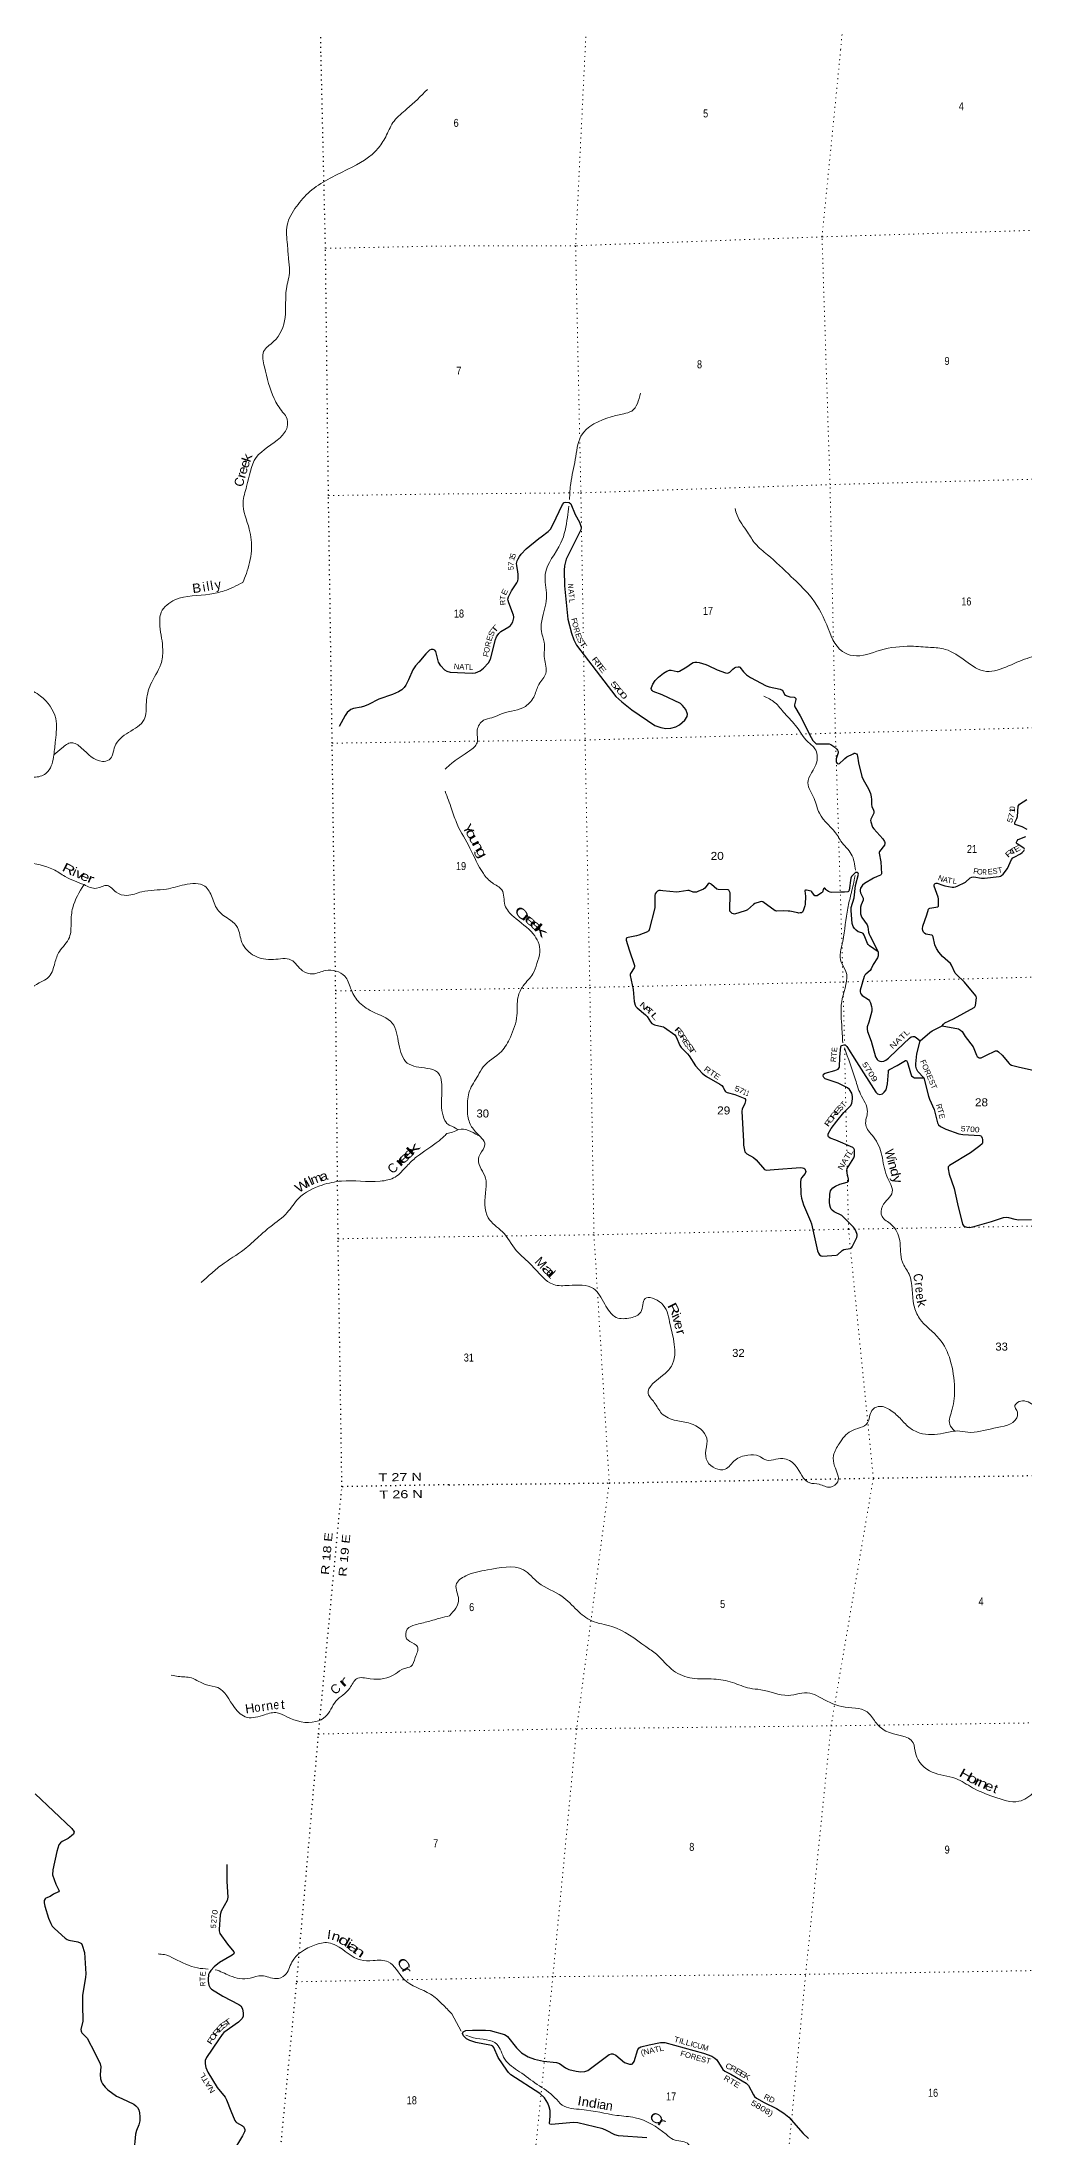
# Model space of a CAD drawing. Header units: feet. Extents: x -3 to 248627, y 0 to 184934.
# Drawn here: x 114828 to 136313, y 92388 to 138218 of the extents above; entities that cross this region are included whole.
import ezdxf
from ezdxf.enums import TextEntityAlignment as Align

# ---------------------------------------------------------------- set-up
doc = ezdxf.new("R2010")
doc.units = ezdxf.units.FT
doc.header["$LTSCALE"] = 70
doc.linetypes.add('DOTTED', pattern=[1.5, 0.3, -1.2])
for name, color, linetype, lineweight in [('29', 7, 'Continuous', 25), ('30', 7, 'Continuous', 35), ('39', 7, 'Continuous', 13), ('6', 7, 'DOTTED', 25), ('7', 7, 'DOTTED', 13)]:
    doc.layers.add(name, color=color, linetype=linetype, lineweight=lineweight)
doc.layers.add('41', color=7, linetype='Continuous')

msp = doc.modelspace()

# ---------------------------------------------------------------- linework, layer by layer
at = {"layer": '29'}
for points in [[(125748.01, 127393.42), (125904.29, 127511.79), (125950, 127562.76), (126001.26, 127651.52), (126213.74, 128098.12), (126250.72, 128141.59), (126279.95, 128152.04), (126363.69, 128145.82), (126396.9, 128116.51), (126494.4, 127883.54), (126589.02, 127715.3), (126617.04, 127627.22), (126622.43, 127585.75), (126614.07, 127548.14), (126552.83, 127413.37), (126296.66, 126904.53), (126258.03, 126758.79), (126250.72, 126662.14), (126262.03, 126320.29), (126334.81, 125594.78), (126409.43, 125287.17), (126463.72, 125136.72), (126520.46, 125025.25), (127382.85, 123902.93), (127512.03, 123780.56), (127730.39, 123610.54), (128234.57, 123262.33), (128367.57, 123218.31), (128472.63, 123199.64), (128585.39, 123208), (128698.16, 123237.26), (128778.04, 123280.57), (128894.46, 123383.53), (128940.4, 123462.94), (128950.38, 123511.54), (128911.16, 123617.57), (128842.4, 123699.6), (128794.22, 123742.94), (128395.13, 123934.72), (128201.94, 124011.33), (128177.17, 124033.1), (128163.57, 124052.21), (128156.29, 124074.89), (128159.39, 124094), (128192.8, 124169.23), (128243.9, 124247.09), (128318.1, 124319.68), (128422.51, 124411.62), (128497.7, 124456.55), (128554.08, 124475.36), (128593.75, 124478.49), (128727.29, 124448.85), (128754.55, 124448.19), (128777.51, 124453.41), (128938.93, 124547.42), (129040.63, 124624.76), (129074.06, 124642.53), (129112.42, 124651.67), (129157.59, 124652.97), (129207.69, 124645.66), (129353.18, 124596.45)], [(123632.12, 124481.71), (123686.33, 124451.32), (123761.5, 124432.52), (124237.63, 124409.53), (124312.4, 124416.78), (124413.04, 124457.6), (124488.22, 124516.11), (124596.81, 124633.12), (124644.49, 124719.69), (124748.88, 125145.14), (124772.22, 125207.77), (124784.68, 125228.9), (124820.18, 125279.05), (124864.04, 125318.76), (125039.1, 125421.49), (125077.04, 125450.41), (125097.99, 125479.42), (125127.22, 125533.75), (125152.28, 125617.33), (125154.31, 125644.74), (125147.01, 125682.02), (125039.52, 125947.49), (125023.79, 125997.39), (125022.75, 126031.87), (125035.34, 126077.05), (125100.08, 126210.64), (125219.11, 126384.22), (125236.8, 126429.43), (125246.08, 126471.53), (125248.35, 126576.46), (125240.98, 126626.9), (125213.33, 126764.92), (125212.8, 126808.19), (125227.47, 126864.83), (125246.21, 126909.54), (125277.58, 126965.13), (125310.95, 127012.97), (125420.51, 127133.01), (125697.19, 127354.92), (125748.01, 127393.42)], [(123632.12, 124481.71), (123554.1, 124569.72), (123503, 124653.15), (123447.87, 124884.75), (123423.56, 124912.6), (123385.49, 124928.92), (123341.98, 124928.92), (123309.85, 124913.45), (123229.46, 124833.27), (123072.58, 124648.75), (122999.32, 124569.72), (122939.78, 124480.24), (122844.82, 124261.28), (122787.21, 124145.2), (122754.57, 124096.22), (122697.82, 124044.53), (122626.77, 124005.06), (122495.23, 123944.7), (122198.54, 123841.2), (121973.86, 123721.33), (121887.07, 123689.39), (121815.5, 123669.61), (121645.03, 123633.61), (121585.06, 123614.15), (121509.05, 123551.97), (121458.43, 123483.85), (121333.36, 123244.88)], [(129353.18, 124596.45), (129401.81, 124580), (129599.19, 124483.32), (129777.8, 124419.98), (129815.39, 124411.62), (129846.41, 124417.28), (129875.95, 124430.43), (129943.94, 124496.66), (129976.19, 124526.55), (130009.6, 124543.27), (130055.72, 124552.04), (130078.51, 124549.54), (130095.22, 124544.32), (130175.03, 124440.53), (130239.31, 124376.1), (130330.57, 124315.28), (130673.66, 124134.75), (130737.45, 124111.96), (130978.55, 124057.43), (131018.83, 124038.21), (131041.2, 124011.46), (131073.81, 123946.19), (131091.32, 123929.97), (131122.64, 123913.25), (131188.62, 123888.95), (131281.35, 123882.95), (131300.15, 123876.68), (131311.14, 123865.98), (131316.85, 123853.7), (131321.03, 123834.89), (131291.79, 123717.87), (131291.79, 123694.89), (131296.82, 123676.75), (131416.93, 123478.74), (131655.85, 123004.26), (131692.74, 122939.49), (131742.86, 122883.07), (131763.74, 122866.35), (131793.5, 122860.74), (132006, 122864.78), (132051.92, 122861.13), (132083.24, 122850.68), (132152.89, 122807.84), (132216.89, 122746.2), (132231.51, 122726.35), (132244.14, 122696.06), (132244.04, 122666.79), (132203.52, 122532.73), (132200.19, 122476.64), (132208.54, 122453.65), (132223.16, 122434.85), (132248.62, 122424.53), (132273.27, 122430.67), (132370.06, 122520.24), (132394.39, 122545.6), (132438.25, 122576.94), (132575.41, 122648.93), (132594.87, 122658.44), (132609.48, 122658.44), (132643.59, 122647.57), (132659.6, 122625), (132670.04, 122592.61), (132691.52, 122448.87), (132766.1, 122151.7), (132795.1, 122083.74), (132909.25, 121879.65), (132949.88, 121780.79), (132968.98, 121705.2), (132972.85, 121647.05), (132972.55, 121534.25), (132979.11, 121490.33), (133018.79, 121410.93), (133026, 121389.92), (133029.23, 121375.4), (133025.05, 121350.33), (132957.4, 121216.26), (132951.96, 121184.21), (132958.22, 121154.95), (132999.99, 121042.11), (133025.51, 121003.68), (133222, 120784.27), (133261.02, 120727.62), (133269.37, 120704.63), (133269.01, 120686.15), (133258.93, 120650.3), (133148.25, 120508.21), (133141.99, 120491.49), (133144.61, 120475.76), (133178.43, 120284.97), (133190.01, 120022.37), (133183.75, 120003.56), (133173.09, 119991.22), (133101.73, 119961.05)], [(136382.1, 120993.46), (136271.3, 121050.74), (136120.99, 121096.09), (136112.64, 121104.44), (136108.3, 121115.57), (136110.55, 121142.06), (136157.36, 121232.71), (136171.11, 121275.8), (136184.99, 121500.52), (136194.08, 121520.28), (136212.88, 121541.18), (136369.5, 121645.66)], [(134522.44, 116698.97), (134548.53, 116735), (134577.76, 116757.98), (134765.67, 116852.16), (135220.62, 117093.88), (135237.66, 117112.18), (135248.1, 117138.29), (135268.98, 117309.65), (135264.8, 117337.86), (135254.34, 117353.7), (135009.04, 117649.08), (134835.07, 117816.4), (134807.47, 117849.82), (134723.94, 118026.39), (134702.55, 118056.53), (134528.67, 118215.81), (134450.37, 118306.41), (134396.08, 118385.81), (134359.93, 118469.68), (134327.17, 118643.89), (134310, 118668.35), (134293.75, 118677.32), (134160.11, 118700.31), (134131.07, 118720.96), (134109.99, 118744.19), (134099.55, 118779.71), (134091.19, 118815.24), (134097.56, 118877.55), (134183.53, 119123.79), (134220.49, 119248.86), (134233.2, 119263.47), (134247.82, 119271.82), (134422.53, 119301.08), (134437.85, 119311.53), (134439.94, 119328.24), (134442.03, 119476.61), (134432.65, 119510.39), (134348.23, 119752.99), (134343.88, 119774.39), (134352.23, 119793.19), (134366.85, 119807.82), (134389.75, 119817.76), (134414.88, 119818.27), (134534.52, 119772.87), (134581.94, 119757.67), (134742.74, 119730.5), (134778.24, 119730.5), (134811.65, 119734.68), (134851.33, 119751.4), (135029.16, 119839.95), (135133.25, 119931.11), (135172.53, 119949.95), (135216.78, 119954.1), (135383.26, 119927.82), (135446.49, 119924.84), (135768.08, 119962.45), (135799.41, 119971.86), (135821.86, 119984.31), (135857.88, 120014.7), (135946.77, 120138.38), (136035.38, 120335.46), (136064.98, 120368.84), (136093.85, 120387.7), (136234.57, 120460.98), (136269.27, 120488), (136304.77, 120521.44), (136323.56, 120550.69)], [(136319.83, 120566.4), (136306.86, 120584.13), (136158.41, 120677.51), (136146.06, 120693.83), (136146.06, 120716.82), (136158.59, 120746.07), (136183.63, 120770.29), (136349.43, 120838.25)], [(128407.01, 119646.56), (128358.83, 119653.06), (128325.88, 119653.29), (128292, 119642.61), (128262.77, 119615.44), (128243.97, 119582.01), (128234.63, 119545.8), (128237.71, 119331.26), (128233.06, 119278.24), (128108.23, 118798.41), (128093.62, 118771.24), (128073.44, 118751.68), (127886.88, 118677.21), (127831.62, 118664.88), (127650.91, 118629.15), (127625.85, 118620.79), (127613.56, 118610.5), (127604.96, 118593.63), (127609.14, 118566.46), (127671.97, 118361.61), (127788.73, 118018.99), (127792.92, 117988.7), (127785.89, 117962.38), (127705.2, 117843.46), (127698.94, 117825.7), (127697.19, 117794.57), (127764.1, 117493.46), (127786.55, 117230.15), (127805.45, 117148.66), (127820.06, 117115.23), (127846.01, 117085.88), (128029.84, 116936.76), (128066.48, 116896.87), (128137.48, 116779.85), (128171.94, 116745), (128225.19, 116719.25), (128385.03, 116684.67), (128421.49, 116672.24), (128446.54, 116658.65), (128671.47, 116496.3), (128705.49, 116457.01), (128784.84, 116268.94), (128812.3, 116224.06), (128949.92, 116084.56), (128983.23, 116042.23), (129126.75, 115822.72), (129269.32, 115662.96), (129315.05, 115621.34), (129367.47, 115585.64), (129657.74, 115422.65), (129700.14, 115389.65), (129726.65, 115355.78), (129757.98, 115286.83), (129775.45, 115265.65), (129789.3, 115253.39), (129820.62, 115236.68), (129984.61, 115197.24), (130202, 115104.77), (130217.39, 115085.19), (130217.39, 115058.02), (130200.95, 115000.15), (130142.21, 114872.04), (130136.32, 114830.56), (130172.7, 114166.98)], [(131042.23, 119209.07), (130895.03, 119206.92), (130879.36, 119209.01), (130866.3, 119214.85), (130595.36, 119409.61), (130567.75, 119413.17), (130543.15, 119411.7), (130424.12, 119369.91), (130395.86, 119353.19), (130259.15, 119236.17), (130234.09, 119219.46), (130210.68, 119210.61), (129979.32, 119141.1), (129956.35, 119144.23), (129928.49, 119153.6), (129889.53, 119188.11), (129879.09, 119200.65), (129873.53, 119243.6), (129886.6, 119569.61), (129881.17, 119602.9), (129870.73, 119632.16), (129854.03, 119661.41), (129837.56, 119669.72), (129622.23, 119676.04), (129594.8, 119685.51), (129473.59, 119784.94), (129453.08, 119804.55), (129425.93, 119812.91), (129405.24, 119804.4), (129327.78, 119706.34), (129300.08, 119682.7), (129177.43, 119633.2), (129146.1, 119622.76), (129102.17, 119618.45), (129077.19, 119620.67), (128989.48, 119656.19), (128955.42, 119659.3), (128766.04, 119623.8), (128717.17, 119620.81), (128407.01, 119646.56)], [(132296.22, 119619.32), (132104.11, 119611.76), (132073.69, 119618.64), (132031.02, 119636.84), (131993.11, 119660.11), (131975.69, 119679.16), (131962.11, 119699.52), (131953.76, 119704.23), (131942.57, 119705.9), (131930.79, 119700.05), (131922.43, 119689.08), (131899.46, 119622.21), (131894.25, 119612.82), (131883.35, 119602.74), (131786.7, 119542.8), (131767.9, 119536.53), (131751.62, 119537.11), (131738.67, 119539.15), (131728.23, 119544.89), (131670.8, 119629.01), (131664.54, 119634.76), (131656.45, 119638.8), (131555.96, 119664.01), (131545.5, 119664.53), (131527.92, 119661.71), (131519.41, 119655.66), (131518.36, 119649.91), (131529.07, 119534.99), (131524.63, 119348.48), (131518.99, 119321.66), (131481.82, 119209.52), (131472.42, 119193.85), (131464.1, 119184.34), (131445.28, 119170.86), (131418.13, 119164.6), (131388.9, 119163.04), (131364.02, 119165.28), (131188.43, 119202.74), (131151.11, 119205.5), (131042.23, 119209.07)], [(133122.2, 118315.04), (132931.06, 118446.8), (132903.92, 118471.88), (132883.94, 118497.84), (132816.21, 118678.75), (132789.71, 118716.21), (132766.09, 118730.99), (132685.09, 118755.44), (132638.71, 118787.41), (132603.21, 118822.93), (132576.06, 118870.99), (132555.14, 118933.24), (132528.03, 119217.87), (132531.9, 119283.04), (132594.12, 119496.87), (132623.74, 119766.71), (132693.66, 120014.81), (132684.65, 120035.95), (132667.94, 120046.4), (132625.2, 120046.34), (132609.47, 120035.95), (132540.56, 119962.82), (132522.01, 119928.68), (132486.26, 119664), (132480, 119645.19), (132468.57, 119632.46), (132457.03, 119624.3), (132384.47, 119619.59), (132296.22, 119619.32)], [(133101.73, 119961.05), (133017.29, 119925.36), (132822.48, 119806.1), (132780.08, 119772.23), (132761.92, 119747.59), (132736.86, 119707.89), (132726.42, 119672.36), (132727.14, 119640.97), (132736.86, 119603.4), (132791.15, 119486.39), (132793.24, 119465.49), (132791.09, 119444.43), (132747.94, 119339.42), (132736.86, 119294.14), (132732.68, 119225.18), (132736.86, 119145.78), (132748.08, 119104.06), (132766.09, 119062.19), (132882.2, 118908.2), (132897.65, 118864.72), (132911.77, 118743.52), (132922.71, 118701.73), (132935.24, 118672.48), (133122.2, 118315.04)], [(133122.2, 118315.04), (133122.24, 118225.97), (133107.37, 118182.13), (133014.44, 118038.42), (132969.8, 117945.96), (132945.46, 117907), (132850.76, 117826.85), (132831.97, 117806.99), (132812.31, 117776.99), (132729.64, 117472.65), (132727.14, 117442.24), (132731.73, 117412.05), (132740.08, 117397.42), (132771.98, 117362.21), (132907.17, 117268.95), (132932.21, 117244.88), (132955.18, 117201), (132978.15, 117119.5), (132982.32, 117071.44), (132981.67, 117014.18), (132919.7, 116774.2), (132882.09, 116673.36), (132880.98, 116622.96), (132890.44, 116568.88), (132965.6, 116358.23), (133064.97, 116015.19), (133099.27, 115957.65), (133120.15, 115938.85), (133154.07, 115919.48), (133189.07, 115915.86), (133241.27, 115924.22), (133291.39, 115943.03), (133347.95, 115985.7), (133534.73, 116172.56), (133803.08, 116428.58), (133842.7, 116454.99), (133878.2, 116463.35), (133917.88, 116461.26), (133955.32, 116444.12), (134036.22, 116368.45)], [(134036.22, 116368.45), (134249.09, 116551.53), (134302.11, 116586.63), (134522.44, 116698.97)], [(134522.44, 116698.97), (134878.48, 116628.42), (134924.42, 116603.35), (134957.83, 116569.91), (135025.87, 116462.38), (135198.36, 116236.71), (135271.07, 116050.64), (135287.78, 116026.61), (135326.87, 115996.54), (135344.16, 115992.13), (135371.31, 115997.35), (135478.8, 116046.27), (135684.55, 116147.81), (135701.26, 116150.94), (135726.49, 116149.21), (135755.55, 116127.96), (135831.63, 116053.66), (135983.17, 115870.93), (135999.88, 115856.3), (136036.12, 115836.34), (136210.95, 115793.75), (137177.36, 115577.67)], [(132496.02, 115301.66), (132449.81, 115339.11), (132244.08, 115444.1), (131964.54, 115535.98), (131931.92, 115564.79), (131919.39, 115598.23), (131927.74, 115635.84), (131959.39, 115660.65), (132171.42, 115716.99), (132245.16, 115748.68), (132261.87, 115767.5), (132273.01, 115790.38), (132278.99, 116013.73), (132300.98, 116241.25), (132309.9, 116256.47), (132324.52, 116266.91), (132374.63, 116279.45), (132397.61, 116277.37), (132416.4, 116266.91), (132435.33, 116240.52), (132648.9, 115906.62), (133067.98, 115244.76), (133109.7, 115209.56), (133159.82, 115197.02), (133214.12, 115209.56), (133254.46, 115244.53), (133293.47, 115297.32), (133322.98, 115426.23), (133344.62, 115691.97), (133347.77, 115723.6), (133368.65, 115740.32), (133535.9, 115824.55), (133721.31, 115940.99), (133740.36, 115936.75), (133765.82, 115897.15), (133826.05, 115668.4), (133853.13, 115602.41), (133878.19, 115577.33), (133915.29, 115556.6), (134119.81, 115556.54)], [(134119.81, 115556.54), (133990.2, 115698.13), (133959.64, 115751.83), (133947.07, 115810.37), (133947.11, 115866.76), (133970.08, 116083.03), (134036.22, 116368.45)], [(134119.81, 115556.54), (134218.58, 115159.4), (134242.37, 115089), (134344.67, 114864.67), (134417.5, 114573.68), (134439.94, 114532.51), (134485.88, 114490.72), (134603.2, 114438.66), (134886.83, 114336.08), (134973.24, 114317.47), (135346.25, 114298.47), (135367.25, 114290.04), (135380.66, 114275.09), (135398.58, 114237.8), (135404.72, 114206.53), (135404.72, 114164.73), (135402.75, 114133.31), (135392.19, 114114.58), (135346.46, 114067.56), (135143.32, 113916.76), (134678.63, 113642.77), (134652.94, 113610.98), (134648.76, 113565.01), (134670.33, 113453.6), (134779.49, 113136.8), (134856.71, 112803.6), (134967.03, 112360.08), (134995.42, 112313.31), (135058.07, 112288.23), (135116.54, 112284.05), (135190.17, 112295.83), (135602.16, 112412.41), (135859.96, 112505.56), (135918.03, 112513.99), (135972.73, 112505.56), (136112.95, 112467.57), (136194.09, 112451.23), (136473.91, 112462.97)], [(130172.7, 114166.98), (130177.21, 114084.63), (130194.44, 113972.47), (130202.79, 113943.21), (130218.79, 113922.08), (130250.82, 113893.06), (130392.21, 113815.11), (130453.38, 113767.68), (130637.15, 113550.36), (130667.42, 113538.12), (130845.71, 113555.91), (131424.82, 113595.63), (131466.2, 113593.2), (131493.35, 113584.84), (131514.23, 113566.03), (131526.76, 113545.14), (131533.02, 113532.6), (131537.9, 113508.2), (131533.02, 113490.81), (131520.5, 113463.64), (131444.93, 113368.51), (131428.61, 113334.09), (131420.26, 113286.02), (131428.15, 113010.28), (131445.33, 112925.56), (131488.36, 112783.54), (131644.02, 112424.94), (131664.6, 112364.5), (131796.34, 111772.61), (131814.96, 111719.86), (131840.02, 111689.55), (131873.43, 111663.44), (131909.67, 111657.01), (132201.29, 111675.98), (132230.22, 111686.22), (132332.85, 111778.37), (132369.54, 111800.2), (132509.68, 111823.67), (132537.5, 111841.06), (132554.21, 111861.96), (132654.44, 112068.83), (132662.8, 112100.17), (132659.26, 112130.87), (132633.56, 112215.1), (132606.42, 112262.12), (132583.6, 112293.09), (132324.66, 112544.08), (132161.61, 112627.81), (132113.03, 112664.77), (132094.79, 112686.32), (132076, 112721.84), (132061.38, 112774.08), (132057.28, 112841.27), (132063.47, 113014.39), (132080.17, 113083.35), (132092.93, 113109.16), (132132.38, 113153.35), (132190.86, 113190.97), (132284.29, 113233.69), (132443.54, 113274.55), (132456.07, 113282.91), (132468.17, 113297.81), (132472.77, 113339.33), (132440.53, 113470.54), (132435.18, 113533.67), (132445.57, 113577.21), (132585.81, 113809.88), (132600.16, 113854.43), (132606.42, 113898.31), (132604.34, 113983.99), (132589.72, 114015.33), (132569.72, 114035.03), (132193.32, 114194.39), (132069.74, 114235.79), (132034.25, 114267.3), (132023.8, 114292.21), (132030.07, 114329.82), (132092.77, 114446.89), (132217.57, 114613.04), (132370.26, 114799.57), (132516.64, 114946.26), (132544.94, 114994.35), (132562.58, 115096.72), (132558.4, 115151.05), (132541.7, 115226.27), (132496.02, 115301.66)], [(114678.38, 99895.47), (115486.15, 99139.87), (115531.9, 99067.26), (115521.1, 99015.68), (115477.59, 98977.58), (115401.44, 98917.71), (115270.81, 98854.97), (115232.84, 98825.19), (115200.2, 98781.65), (115151.82, 98632.07), (115064.23, 98237.39), (115061.73, 98127.38), (115132.99, 97923.88), (115200.2, 97791.1), (115205.65, 97773.41), (115190.37, 97754.65), (115082.05, 97700.73), (115005.68, 97650.47)], [(118874.22, 98352.31), (118874.73, 97976.04), (118893.4, 97635.92), (118878.42, 97561.53), (118748.04, 97328.62), (118728.83, 97248.23), (118704.47, 96931.45), (118707.95, 96896.64), (118722.09, 96843.8), (118885.3, 96605.75), (119024.77, 96440.23), (119031.49, 96417.98), (119028.01, 96393.62), (118988.44, 96363.9), (118715.57, 96210.01), (118593.15, 96111.65), (118520.68, 96033.68), (118490.7, 95991.52), (118471.39, 95948.03), (118465.86, 95838.72), (118468.08, 95787.87), (118481.83, 95714.8), (118499.22, 95669.54), (118511.57, 95653.85), (118537.09, 95627.17), (118782.69, 95469.3), (119135.86, 95291.83), (119178.23, 95258.53), (119219.35, 95190.88), (119231.64, 95097.36), (119229.79, 95034.23), (119205.43, 94985.49), (119184.56, 94957.65), (119128.76, 94900.56), (118807.55, 94672.4), (118774.06, 94635.64), (118688.83, 94517.92), (118431.04, 94130.57), (118401.82, 94061.26), (118398.47, 93993.87), (118415.74, 93908.09), (118455.77, 93804.51), (118662.65, 93471.72), (118837.97, 93259.78), (118867.99, 93199.68), (118958.91, 92963.54), (119050.15, 92749.91), (119068.02, 92724.51), (119087.15, 92706.23), (119217.86, 92636.59), (119236.74, 92618.33), (119254.13, 92591.35), (119263.57, 92553.92), (119264.57, 92524.34), (119261.09, 92500.84), (119218.97, 92413.24), (119005.21, 92068.63)], [(115005.68, 97650.47), (114917.38, 97615.58), (114898.34, 97601.97), (114875.32, 97564.69), (114876.59, 97514.89), (114892.84, 97439.88), (114973.86, 97173.97), (115020.72, 97057.71), (115056.07, 97003.29), (115105.11, 96954.15), (115336.18, 96742.04), (115382.41, 96706.67), (115416.38, 96695.41), (115614.41, 96656.43), (115662.52, 96638.64), (115692.44, 96619.59), (115710.22, 96585.64), (115761.63, 96424.48), (115787.62, 95962.39), (115783.51, 95885.15), (115719.86, 95484.98), (115712.81, 95221.42)], [(115712.81, 95221.42), (115725.07, 94978.65), (115721.63, 94923.59), (115682.89, 94744.66), (115684.28, 94705.16), (115692.44, 94683.39), (115700.61, 94670.14), (115792.34, 94581.26), (115814.81, 94550.05), (115985.14, 94232.43), (116103.08, 93990.83), (116118.03, 93922.06), (116099.35, 93755.13), (116108.52, 93661.55), (116130.28, 93598.96), (116154.61, 93555.72), (116209.14, 93481.95), (116270.18, 93418.45), (116461.82, 93282.91), (116573.57, 93231.61)], [(128063.27, 92374.96), (127438.92, 92416.55), (127358.89, 92440.66), (127177.57, 92535.49), (127096.45, 92567.01), (126549.33, 92700.74), (126454.17, 92707.62), (125977.35, 92664.85), (125939.57, 92667.31), (125933.05, 92686.56), (125945.61, 92847.61), (125943.74, 92968.21), (125927.04, 93051.8), (125896.93, 93128.77), (125818.44, 93246.13), (125716.57, 93338.27), (125087.56, 93751.82), (125037.44, 93797.79), (124996.11, 93848.39), (124809.05, 94132.26), (124715.85, 94349.45), (124694.97, 94374.52), (124660.29, 94394.37), (124322.84, 94459.54), (124189.61, 94499.9), (124115.61, 94538.03), (124051.79, 94600.2), (124030.91, 94650.35), (124046.06, 94688.24), (124101.91, 94717.22), (124246.21, 94728.37), (124527.91, 94729.76), (124633.26, 94719.99), (124945.56, 94629.46), (124983.15, 94608.56), (125011.43, 94586.81), (125206.18, 94339.23), (125321.44, 94232.43), (125466.61, 94144.57), (125601.27, 94090.34), (125800.35, 94045.16), (126083.28, 94021.71), (126152.56, 93998.39), (126282.03, 93902.27), (126357.4, 93865.4), (126511.74, 93827.05), (126616.15, 93814.51), (126702.67, 93822.43), (126770.68, 93847.94), (127236.64, 94193.64), (127284.39, 94207.35), (127317.8, 94207.35), (127385.13, 94180.98), (127575.08, 94019.85), (127681.16, 93979.59), (127722.92, 93979.59), (127743.75, 93993.29), (127781.39, 94042.28), (127861.24, 94302.19), (127889.98, 94339.01), (127931.75, 94359.9), (128112.92, 94407.19), (128357.75, 94456.02), (128455.32, 94458.74), (129297.61, 94221.35), (129481.22, 94161.39), (129551.22, 94115.14), (129589.8, 94077.81), (129721.9, 93867.33), (129769.39, 93831.23), (129901.28, 93766.45), (130232.99, 93570.04), (130284.5, 93518.65), (130392.67, 93310.47), (130416.75, 93277.49), (130462.69, 93239.88), (130626.78, 93143.72), (130894.66, 93011.5), (131055.75, 92909.72), (131163.07, 92820.94), (131479.1, 92465.89), (131598.7, 92360.16)], [(116573.57, 93231.61), (116837.49, 93110.45), (116883.58, 93075.11), (116916.22, 93034.3), (116946.13, 92982.59), (116962.84, 92916.81), (116973.32, 92827.48), (116970.6, 92741.76), (116945.8, 92659.33), (116897.18, 92534.94), (116874.9, 92450.34), (116836, 92057.26)]]:
    msp.add_lwpolyline(points, dxfattribs=at)
at = {"layer": '39'}
msp.add_line((123792.61, 95085.01), (124000.01, 94702.52), dxfattribs=at)
for points in [[(140445.29, 138092.85), (140297.08, 138156.11), (140062.86, 138322.86), (139832.41, 138568.25), (139736.81, 139005.83), (139685.66, 139405.22), (139630.86, 139590.69), (139630.48, 139798.55), (139652.24, 140034.72), (139520.37, 140452.01), (139301.98, 140755.99), (139303.79, 140866.99), (139458.9, 140978.5), (139490.89, 141133.99), (139407.75, 141375.87), (139280.3, 141602.64), (139183.03, 141726.48), (139106.51, 141762.32), (138955.45, 141640.73), (138800.27, 141569.58), (138650.9, 141627.61), (138579.97, 141811.01), (138416.25, 142000.15), (137666.81, 142611.11), (137212.28, 142997.05), (137141.46, 143119.91), (137068.77, 143162.04), (136838.7, 143227.87), (136660.84, 143429.07), (136650.46, 143590.47), (136672.32, 143772.17), (136530.97, 143854.43), (136191.9, 143968.32), (135965.61, 144177.44), (135977.37, 144369.19), (135910.52, 144524.35), (135700.67, 144570.06), (135496.76, 144670.28), (135226.17, 144836.87), (135185.65, 144937.63), (135126.77, 145151.34), (134973.08, 145364.73), (134815.48, 145513.54), (134675.82, 145779.45), (134463.39, 146135.92), (134311.93, 146234.29), (134057.9, 146166.85), (133886.62, 146073.45), (133648.6, 146082.74), (133323.59, 146228.97), (132929.62, 146582.82), (132686.74, 147038.07), (132530.46, 147574.34), (132479.75, 147727.53), (132435.29, 147777.83), (132209.32, 147811.38), (131697.07, 147763.26), (131273.68, 147658.92), (130967.19, 147603.41), (130765.18, 147772.25), (130415.87, 147972.88), (130357.03, 148164.39), (130388.87, 148400.6), (130314.04, 148509.32), (130255.21, 148694.78), (130238.89, 148793.61), (130119.66, 148916.31), (130022.9, 148885.72), (129920.12, 148836.94), (129726.19, 148999.75), (129399.04, 149210.54), (129261.64, 149345.29), (129101.99, 149512.25), (128799.14, 149674.69), (128560.94, 149776.81), (127934.88, 150204.55), (127419.99, 150503.51), (127046.73, 150560.78), (126800.26, 150777.9), (126414.37, 151123.71), (126153.94, 151249.97), (126081.12, 151362.73), (125933.62, 151507.53), (125584.41, 151649.64), (125406.68, 151774.16), (125276.96, 152118.81), (125191.92, 152302.16), (125040.34, 152467.13), (124808.19, 152569.27), (124717.15, 152718.3), (124575.93, 152735.99)], [(96303.53, 137866.61), (96492.33, 137547.24), (96632.75, 137243.28), (96766.62, 137060.35), (96814.47, 136709.49), (96652.36, 136412), (96602.23, 135860.85), (96714.35, 135572.88), (97132.05, 135032.26), (97295.23, 134591.2), (97244.53, 134177.26), (97229.78, 133844.23), (97341.71, 133602.67), (97427.96, 133233.85), (97864.05, 132636.82), (98041.23, 132222.07), (97973.97, 131908.94), (98077.51, 131261.74), (98115.37, 130888.62), (98150.87, 130598.23), (98210.41, 130346.31), (98188.15, 129882.07), (98427.87, 129463.61), (98491.53, 129189.51), (98661.78, 128986.6), (98934.02, 128507.77), (99034.22, 127695.08), (98955.89, 127135.7), (98908.18, 126969.98), (98925.47, 126693.62), (98743.11, 126414.19), (98823.44, 126013.05), (99108.79, 125776.44), (99743.94, 125321.72), (100095.05, 125273.13), (100386.16, 125105.16), (100988.41, 125285.91), (101397.57, 125340.53), (101660.72, 125107.84), (102030.39, 124960.46), (102229.73, 125036.18), (102457.78, 124999.04), (102575.64, 124785.76), (102846.53, 124629.79), (103045.59, 124289.81), (103469.33, 124235.55), (104031.92, 124252.64), (104508.29, 124152.24), (104680.54, 123953.37), (104957.87, 123704.61), (105155.72, 123653.19), (105299.49, 123514.71), (105469.83, 123291.62), (105693.91, 122754.02), (105954.75, 122591.95), (106166.67, 122552.71), (106411.86, 122271.49), (107156.92, 122059.5), (107396.33, 122197.98), (107654.85, 122106.52), (107897.23, 122019.01), (108309.96, 121702.36), (108665, 121195.72), (109008.84, 120957.4), (109413.75, 120582.18), (109575.25, 120544.69), (109818.53, 120721.53), (110118.7, 120799.8), (110298.33, 120764.42), (110371.47, 120637.68), (110474.87, 120505.04), (111038.01, 120390.97), (111384.5, 120483.6), (111855.17, 120782.72), (112096.65, 120909.1), (112262.38, 120823.21), (112714.32, 120775.14), (113202.77, 120678.84), (113434.76, 120663.92), (113659.25, 120511.74), (113911.87, 120385.94), (114481.05, 120273.92), (115080.68, 120115.65), (115335.42, 119963.63), (115749.6, 119784.21)], [(110508.83, 137930.71), (110493.36, 137322.4), (110530.16, 136719.24), (110515.57, 136349.89), (110539.78, 135865.72), (110624.49, 135379.85), (110583.41, 135076.94), (110589.2, 134655.23), (110609.13, 134229.56), (110794.4, 133810.81), (110859.35, 133229.99), (110891.21, 132842.72), (111149.85, 132240.73), (111425.41, 131451.16), (111734.02, 130956.38), (111985.86, 131016.23), (112377.21, 130990.04), (112498.51, 130435.76), (112609.67, 129895.54), (113089.56, 129435.97), (113434.2, 129005.96), (113733.02, 128440.5), (113693.74, 127703.75), (113784.48, 127223.97), (113979.76, 126823.43), (113999.93, 126341.26), (114089.26, 125716.18), (114118.58, 125456.02), (114092.01, 125056.34), (114257.75, 124486.14), (114499.27, 124120.16), (114798.63, 123907.84), (115129.4, 123419.23), (115125.34, 122940.96), (115088.38, 122617.9), (114960.8, 122260.06), (114725.35, 122139.76), (114428.73, 122176.54), (114128.15, 122199.17), (113898.41, 122157.6), (113847.14, 121880.87), (113779.49, 121660.56), (113855.07, 121430.92), (113889.71, 120862.05), (113929.15, 120593.88), (114009.45, 120360.92)], [(123261.83, 137179.85), (122809.85, 136751.69), (122532.65, 136487.9), (122366.53, 136182.32), (122194.26, 135902.94), (121520.63, 135431.24), (120689.76, 134944.57), (120396.68, 134618.15), (120192.68, 134209.45), (120198.48, 133787.74), (120224, 133471.06), (120245.25, 133210.86), (120176.31, 132817.01), (120146.67, 132189.28), (119896.78, 131663.31), (119677.87, 131444.22), (119695.39, 131111.36), (119910.05, 130416.31), (120092.78, 130122.66), (120169.85, 130020.15), (120192.97, 129794.27), (120044.68, 129567.48), (119516.13, 129126.81), (119307.01, 128494.1), (119227.8, 128144.58), (119365.36, 127562.13), (119409.7, 127086.14), (119300.85, 126589.16), (119223.01, 126395.03)], [(127920.05, 130535.31), (127728.97, 130143.65), (127555.61, 130082.9), (127283.43, 130017.99), (126620.48, 129595.47), (126496.12, 129080.81), (126395.96, 128562.15), (126369.29, 128211.21)], [(126356.63, 128063.27), (126324.33, 127817.55), (126179.86, 127258.49), (125837.92, 126570.04), (125866.76, 126108.04), (125778.65, 125629.74), (125752.82, 125331.1), (125815.67, 125085.03), (125820.16, 124731.95), (125850.84, 124405.13), (125699.9, 124164.84), (125603.42, 123922.6), (125408.11, 123684.27), (124902.11, 123528.28), (124672.32, 123435.17), (124488.87, 123380.47), (124352.01, 123164.41), (124348.34, 122887.99), (124183.2, 122712.24), (123826.56, 122465.64), (123647.05, 122310.18)], [(144584.87, 124631.59), (144400.55, 124678.75), (144182.62, 124769.27), (143877.99, 124845.56), (143626.08, 124708.04), (143458.8, 124625.11), (143200.54, 124715.57), (142720.18, 124995.42), (142482.36, 124878.09), (142232.46, 124746.63), (142032.75, 124780.68), (141458.09, 124697.23), (140959.62, 124946.79), (140636.86, 125012.96), (140235.66, 124911.57), (139695.06, 124997.65), (139201.02, 124942.55), (138622.02, 125089.1), (138226.6, 125195.54), (138028.95, 125199.32), (137744.71, 125110.19), (137226.43, 125089.36), (136986.59, 124974.05), (136645.96, 124824.31), (136216.59, 124672.45), (135722.74, 124478.13), (135486.82, 124449.59), (135034.77, 124674.99), (134588.73, 124930.67), (134263.98, 124974.65), (133842.45, 124998.32), (133168.96, 124912.73), (132572.16, 124792.94), (132340.12, 124883.44), (131994.49, 125466.1), (131618.52, 126115.3), (131220.69, 126520.35), (130699.74, 127001.9), (130435.23, 127239.65), (130265.49, 127491.64), (130035.09, 127864.61), (129990.53, 128011.84)], [(119223.01, 126395.03), (118814.39, 126209.24), (118502.1, 126136.97), (117738.29, 126011.87), (117438.92, 125741.91), (117409.93, 125441.09), (117472.61, 124918.78), (117429.55, 124605.78), (117205.54, 124160.66), (117114.39, 123772.74), (117063.53, 123395.12), (116723.89, 123112.84), (116424.67, 122806.56), (116298.84, 122515.32), (116151.76, 122480.24), (115690.7, 122778.47), (115474.46, 122888.32), (115265.2, 122772.19), (115089.67, 122626.52)], [(130619.09, 123908.76), (130855.23, 123771.86), (131077.4, 123525.99), (131341.98, 123229.73), (131574.32, 122915.27), (131737.89, 122754.07), (131776.58, 122467.61), (131583.58, 122009.37), (131721.16, 121668.56), (131834.53, 121345.88), (132232.47, 120856.1), (132305.23, 120737.15), (132533.49, 120452.95), (132623.94, 120097.56)], [(123647.05, 121828.23), (123789.59, 121440.63), (123913.05, 121103.84), (124192.05, 120581.63), (124485.21, 120025.13), (124681.1, 119823.61), (124889.02, 119670.54), (124958.03, 119337.71), (125147.94, 119081.71), (125575.98, 118704.96), (125683.1, 118531.57), (125721.71, 118307.67), (125657.5, 118061.43), (125567.05, 117831.31), (125357.65, 117572.79), (125243.01, 117330.52), (125219.35, 116920.91), (125074.76, 116448.6), (124879.55, 116133.61), (124478.66, 115796.15), (124370, 115610.39), (124182.88, 115273.21), (124134.94, 114922.08), (124171.65, 114609.4), (124313.13, 114377.55), (124517.2, 114089.28), (124414.61, 113891.42), (124376.46, 113762.25), (124532.27, 113362.95), (124540.66, 113120.85), (124589.88, 112493.42), (124900.86, 112191.17), (125205.92, 111783.99), (125541.13, 111457.56), (126023.69, 111036.48), (126358.49, 111016.73), (126891, 110950.82), (127139.51, 110610.15), (127389.97, 110317.91), (127708.63, 110310.24), (127928.29, 110435.61), (128020.67, 110730.31), (128377.77, 110625.84), (128557.8, 110220.52), (128615.5, 109282.39), (128430.24, 109066.27), (128089.96, 108650.21), (128223.31, 108458.7), (128384.97, 108218.81), (128699.79, 108061.83), (129010.45, 107997.66), (129371.87, 107675.29), (129352.04, 107417.01), (129386.66, 107162.83), (129774.1, 106997.87), (129989.62, 107197.89), (130269.81, 107303.16), (130515.88, 107283.3), (130641.02, 107206.79), (131032.24, 107231.49), (131304.7, 107082.53), (131623.85, 106697.57), (131829.6, 106667.56), (132075.72, 106605.33), (132234.89, 106724.57), (132167.89, 107063.45), (132145.4, 107297.46), (132268.08, 107555.88), (132527.88, 107830.6), (132886.63, 108010.63), (132983.08, 108279.09), (133120.1, 108368.04), (133366.23, 108301.77), (133598.41, 108110.39), (133790.25, 107918.96), (134030.42, 107788.11), (134546.71, 107784.73), (134847.14, 107833.53), (135081.12, 107805.58), (135647.71, 107893.06), (136151.6, 108123.7), (136155.42, 108283.1), (136108.92, 108367.78), (136169.31, 108456.64), (136473.88, 108428.77), (136679.98, 108130.42), (136643.84, 108001.25), (136521.11, 107781.17), (136571.68, 107664.21), (136672.66, 107561.44), (136709.28, 107315.34)], [(115750.67, 119783.9), (115501.64, 119276.4), (115466.67, 118959.41), (115429.72, 118630.29), (115211.21, 118318.38), (115111.39, 118073.69), (114987.6, 117774.39), (114585.47, 117483.7), (114550.18, 117243.39), (114438.22, 117008.72), (114218.63, 116953.08), (113854.4, 116761.47), (113599.92, 116368.66), (113358.75, 116167.61), (113151.59, 116033.34), (112921.21, 115664.86), (112632.19, 115332.4), (112228.8, 114860.1), (112124.88, 114633.55), (111903.92, 114422.52), (111872.72, 114168.1), (111993.33, 113779.28), (111938.7, 113339.09), (111877.19, 113096.62), (111759.01, 112904.29)], [(115749.6, 119784.21), (116024.2, 119704.94), (116259.91, 119764.7), (116450.08, 119622.43), (116688.36, 119549.02), (117012.72, 119627.41), (117550.94, 119686.75), (117949.85, 119781.68), (118393.66, 119749.71), (118551.99, 119504.36), (118690.37, 119208.46), (118951.36, 119008.05), (119107.33, 118845.42), (119203.47, 118521.04), (119483.01, 118225.88), (119890.72, 118147.31), (120282.01, 118135.25), (120531.05, 117900.47), (120753.17, 117833.03), (121035.22, 117903.13), (121453.18, 117784.26), (121581.35, 117516.55), (121745.88, 117234.91), (122051.34, 117010.51), (122492.06, 116754.55), (122635.15, 116293.2), (122820.39, 115882.52), (123256.49, 115765.76), (123482.71, 115682.2), (123577.05, 115307.37), (123589.32, 114782.78), (123674.88, 114577.4), (123688, 114560.89)], [(132615.65, 119981.1), (132605.53, 119925.47), (132525.98, 119571.74), (132455.26, 119271.08), (132344.41, 118544.03), (132314.76, 118085.99), (132413.84, 117886.36), (132335.97, 117291.06), (132322.61, 116714), (132345.09, 116326.54)], [(132380.95, 116214.4), (132624.68, 115513.89), (132733.99, 115203.31), (132885.76, 114818.13), (132847.81, 114531.58), (133015.55, 114269.5), (133201.62, 113862.17), (133311.13, 113404.31), (133430.57, 113061.46), (133215.18, 112752.49), (133205.39, 112526.5), (133407.3, 112351.22), (133591.28, 112000.39), (133652.41, 111526.32), (133795.94, 111264.21), (133903.73, 110582.38), (134025.11, 110296.03), (134457.27, 109852.7), (134697.89, 109380.87), (134791.46, 108771.66), (134741.65, 108307.54), (134687.63, 107978.6), (134796.57, 107828.66)], [(123688.04, 114339.39), (123515.19, 114183.07), (123024.59, 113829.37), (122807.63, 113626.43), (122556.53, 113389.01), (122224.15, 113298.47), (121379.14, 113300.07), (120960.02, 113213.11), (120438.93, 112915.75), (120194.16, 112611.77), (119832.43, 112307.18), (119575.2, 112087.89), (119251.7, 111803.67), (118754.99, 111462.04), (118513.83, 111261), (118310.88, 111082.35)], [(123919.12, 114428.75), (123752.29, 114518.07), (123728.82, 114527.18), (123688, 114560.89)], [(124371.52, 114298.76), (123948.03, 114427.53), (123812.98, 114372.88), (123688.04, 114339.39)], [(123744.2, 103788.64), (123943.38, 104149.67), (123888.5, 104470.41), (124097.99, 104664.37), (124571.76, 104794.09), (125360.31, 104795.09), (125691.43, 104511.02), (126202.05, 104217.09), (126535.21, 103910.83), (126856.18, 103679.21), (127295.99, 103556.69), (128040.75, 103117.79), (128270.88, 102948.59), (128644.45, 102589.93), (129054.07, 102422.98), (129524, 102407.43), (129935.51, 102333.3), (130312.81, 102204.65), (130550.83, 102174.68), (131154, 102050.35), (131625.85, 102099.37), (131821.58, 102018.91), (132328.07, 101805.68), (132878.8, 101687.34), (133058.57, 101471.68), (133288.75, 101268.19), (133886.04, 101014.72), (133942.83, 100766.62), (134302.33, 100369.6), (134816.79, 100233.05), (135184.1, 100029.74), (135648.21, 99832.59), (136200.93, 99732.41), (136537.46, 99936.62), (136736.95, 100068.02), (137025.46, 99981.62), (137269.5, 99971.84), (137445.06, 99887.32), (137676.93, 99932), (137908.69, 100063.44), (138146.67, 100059.71), (138572.24, 100034.02), (138999.86, 99976.05), (139498.09, 99906.06), (139560.77, 99787.1), (139681.93, 99668.21), (139994.33, 99813.87), (140296.63, 99977.68), (140498.3, 99983.99), (140587.05, 99979.18)], [(117659.07, 102490.69), (117808.41, 102465.25), (118096.95, 102430.45), (118426.3, 102280.84), (118674.61, 102219.59), (119041.46, 101783.64), (119316.63, 101569.17), (119699.57, 101627.7), (119975.68, 101669.51), (120187.8, 101581.84), (120821.5, 101476.21), (121032.79, 101586.29), (121259.28, 101922.46), (121562.62, 102204.55), (121713, 102415.21), (122011.48, 102412.74), (122559.59, 102518.55), (122754.72, 102636.61), (122897.71, 102683.78), (122995.7, 102882.05), (123043.14, 103112.34), (122968.24, 103180.56), (122806.45, 103288.67), (122821.7, 103498.61), (122992.73, 103592.34), (123282.83, 103666.51), (123542.68, 103740.53), (123744.2, 103788.64)], [(118468.23, 96062.79), (118232.34, 96088.87), (117727.32, 96290.01), (117507.13, 96379.66), (117367.92, 96393.05)], [(123792.61, 95085.01), (123586.01, 95297.82), (123331.01, 95512.39), (122746.8, 95842.27), (122402.36, 96223.86), (122073.53, 96250.37), (121795.17, 96263.03), (121265.46, 96579.07), (121093.79, 96638.7), (120793.51, 96588.69), (120294.93, 96212.75), (120144.86, 95929.45), (119953.59, 95853.78), (119634.68, 95918.69), (119380.8, 95864.88), (118938.92, 95917.04), (118621.74, 96048.55), (118615.15, 96050.15)], [(124099.96, 94615.3), (124270.58, 94560.26), (124781.76, 94419.35), (124950.84, 94093.02), (125277.92, 93817.02), (125659.44, 93541.09), (126051.08, 93249.02), (126206.58, 93089.83), (126640.31, 92991.51), (127406.84, 92863.35), (127804.21, 92811.39), (128480.29, 92449.07), (128639.77, 92336.29), (128948.44, 92251.94), (129040.36, 92123.55)]]:
    msp.add_spline(points, degree=3, dxfattribs=at)
at = {"layer": '6'}
msp.add_line((123730.19, 106657.05), (121390.93, 106614.8), dxfattribs=at)
for points in [[(120932.56, 137982.35), (120922.46, 139100.93), (122333.51, 139154.87), (123551.13, 139200.4)], [(120043.35, 92074.14), (120403.61, 95785.52), (120879.1, 101204.1), (121390.93, 106614.8), (121307.78, 112036.48), (121254.87, 117460.35), (121177.79, 122878.03), (121096.68, 128295.69), (121031.74, 133703.35), (120932.56, 137982.35)], [(123730.19, 106657.05), (127237.42, 106696.06), (133015.27, 106802.22), (138797.17, 106896.29), (144558.92, 106976.2), (148713.02, 107057.65)]]:
    msp.add_lwpolyline(points, dxfattribs=at)
at = {"layer": '7'}
for p, q in [((132300.24, 138046.45), (132424.21, 139451.56)), ((126770.76, 139275.25), (126710.29, 138014.21)), ((121031.74, 133703.35), (123581.1, 133753.41)), ((121096.68, 128295.69), (123610.94, 128329.04)), ((121177.79, 122878.03), (123640.73, 122915.02)), ((121254.87, 117460.35), (123670.59, 117488.6)), ((132434.3, 113958.86), (132414.35, 114872.81)), ((121307.78, 112036.48), (123700.34, 112081.29)), ((120879.1, 101204.1), (123759.83, 101269.97)), ((120403.61, 95785.52), (123789.65, 95847.95))]:
    msp.add_line(p, q, dxfattribs=at)
for points in [[(126710.29, 138014.21), (126502.07, 133759.72), (126618.07, 128354.62), (126670.2, 125284.35)], [(132411.36, 115009.73), (132353.64, 117654.26), (132185.16, 123097.63), (132067.1, 128535.02), (131892.59, 133954.17), (132300.24, 138046.45)], [(142208.78, 134215.79), (137371.88, 134122.51), (131892.59, 133954.17), (126502.07, 133759.72), (123581.1, 133753.41)], [(123610.94, 128329.04), (126618.07, 128354.62), (132067.1, 128535.02), (137574.65, 128679.18), (142885.58, 128800.55)], [(126675.23, 124988.12), (126709.88, 122947.46), (126813.79, 117536.29), (126903.58, 112125.1), (127237.42, 106696.06), (126524.5, 101320.17), (126005.25, 95898.12), (125624.1, 92104.6)], [(154548.37, 123412.86), (154306.47, 123416.12), (148773.26, 123418.28), (143291.08, 123343.69), (137763.01, 123249.48), (132185.16, 123097.63), (126709.88, 122947.46), (123640.73, 122915.02)], [(123670.59, 117488.6), (126813.79, 117536.29), (132353.64, 117654.26), (137921.7, 117796.48), (142706.62, 117864.83)], [(131166.39, 92136.23), (131533.1, 95941.43), (132090.65, 101383.7), (133015.27, 106802.22), (132471.66, 112247.14), (132441.37, 113634.88)], [(146379.46, 112492.12), (143696.62, 112459.05), (138066.01, 112340.97), (132471.66, 112247.14), (126903.58, 112125.1), (123700.34, 112081.29)], [(123759.83, 101269.97), (126524.5, 101320.17), (132090.65, 101383.7), (137680.97, 101465.41), (143309.61, 101545.16), (148920.12, 101614.8), (154480.24, 101604), (154698.38, 101602.15)], [(154736.02, 96129.85), (153838.1, 96137.07), (148308.15, 96154.3), (142713.77, 96090.73), (137095.17, 96039.25), (131531.08, 95947.48), (126005.25, 95898.12), (123789.65, 95847.95)]]:
    msp.add_lwpolyline(points, dxfattribs=at)

# ---------------------------------------------------------------- texts
at = {"layer": '30'}
for s, rotation, p in [('1', 78.453, (125165.12, 126912.71)), ('F', 283.635, (126417.34, 125551.5)), ('F', 77.155, (124600.92, 124806.51)), ('NATL', 357.236, (124048.21, 124488.76)), ('1', 82.466, (136111.48, 121395.17)), ('N', 339.22, (134472.54, 119867.58)), ('A', 345.409, (134581.26, 119832.59)), ('T', 350.409, (134675.2, 119816.6)), ('T', 314.952, (128086.64, 116973.99)), ('RTE', 84.479, (132213.4, 116062.69)), ('T', 46.061, (132403.5, 114934.18)), ('S', 45.061, (132336.38, 114862.64)), ('R', 287.514, (134400.76, 114911.64)), ('E', 284.052, (134456.94, 114704.36)), ('I', 344.26, (128778.55, 94440.37)), ('I', 344.26, (129026.99, 94370.35))]:
    msp.add_text(s, height=120, rotation=rotation, dxfattribs=at).set_placement(p, align=Align.CENTER)
for s, rotation, width, p in [('5', 74.59, 1.1, (125191.37, 126966.66)), ('7', 83.453, 0.9, (125147.3, 126793.73)), ('5', 98.299, 0.95, (125147.89, 126715.4)), ('T', 84.144, 0.95, (124967.74, 126050.68)), ('E', 64.144, 1.25, (125003.66, 126160.64)), ('N', 271.895, 0.7, (126333.93, 126310.52)), ('A', 275.728, 0.85, (126345.31, 126189.21)), ('T', 275.728, 0.95, (126355.02, 126094.62)), ('R', 97.453, 0.8, (124967.14, 125961.11)), ('L', 275.728, 0.9, (126366.3, 125982.22)), ('E', 72.214, 1.05, (124676.04, 125154.28)), ('S', 65.561, 1.2, (124716.04, 125253.54)), ('T', 50.097, 1.85, (124781.41, 125337.64)), ('O', 283.635, 0.85, (126439.9, 125453.79)), ('R', 286.635, 0.95, (126470.63, 125330.45)), ('E', 289.842, 1.1, (126509.85, 125210.44)), ('S', 293.977, 1.2, (126552.4, 125107.66)), ('T', 302.539, 1.6, (126616.88, 125003.66)), ('O', 76.214, 0.85, (124618.56, 124906.83)), ('R', 76.214, 0.9, (124646.26, 125034.38)), ('R', 307.539, 1.45, (126899.73, 124646.55)), ('T', 307.539, 1.75, (126970.58, 124554.35)), ('E', 307.539, 1.55, (127041.14, 124462.52)), ('5', 307.539, 1.8, (127304.37, 124119.95)), ('7', 307.539, 1.8, (127364.35, 124046.29)), ('0', 307.539, 1.9, (127430.77, 123970.33)), ('0', 307.539, 1.9, (127503.41, 123886.02)), ('0', 80.466, 1.1, (136113.93, 121439.93)), ('5', 69.689, 1.25, (136062.2, 121175.38)), ('7', 72.302, 1.2, (136090.27, 121273.99)), ('R', 42.508, 1.6, (136028.45, 120425.26)), ('T', 32.508, 1.6, (136097.04, 120468.61)), ('E', 27.508, 1.3, (136188.53, 120515.53)), ('F', 351.029, 0.9, (135243.72, 120020.72)), ('O', 351.029, 0.8, (135336.98, 120007.2)), ('R', 358.67, 0.65, (135447.39, 119998.89)), ('E', 6.67, 0.8, (135577.69, 120008.96)), ('S', 6.67, 0.8, (135683.58, 120023.67)), ('T', 12.718, 1.1, (135799.34, 120044.25)), ('L', 352.849, 0.9, (134791.87, 119800.77)), ('N', 316.482, 1.6, (127955.09, 117084.96)), ('A', 320.952, 1.65, (128045, 117012.06)), ('L', 310.247, 1.9, (128191.2, 116865.46)), ('F', 313.179, 1.9, (128714.5, 116543.97)), ('O', 300.888, 1.2, (128752.23, 116495.47)), ('R', 299.876, 1.25, (128814.97, 116394.92)), ('NATL', 43.653, 1.3, (133632.23, 116362.33)), ('E', 301.461, 1.4, (128881.26, 116289.16)), ('S', 308.611, 1.6, (128956.47, 116192.12)), ('T', 304.611, 1.65, (129002.42, 116118.87)), ('FOREST', 293.471, 1.05, (134171.3, 115609.92)), ('RTE', 325.685, 1.2, (129457.94, 115615.69)), ('5709', 302.341, 1.35, (132889.29, 115657.82)), ('5', 340.477, 1.25, (130016.96, 115261.28)), ('7', 336.957, 1.3, (130108.69, 115221.31)), ('1', 336.957, 0.55, (130183.71, 115189.99)), ('1', 336.957, 0.55, (130244.12, 115165.69)), ('F', 53.089, 1.65, (132072.37, 114536.28)), ('O', 53.089, 1.35, (132127.97, 114614.46)), ('R', 50.697, 1.5, (132202.74, 114708.66)), ('E', 50.697, 1.6, (132281.16, 114807.27)), ('T', 286.052, 1.15, (134430.05, 114814.31)), ('5700', 356.084, 1.15, (135129.36, 114376.29)), ('NATL', 58.921, 1.2, (132457.4, 113739.58)), ('7', 85.603, 0.85, (118655.95, 97199.55)), ('0', 76.561, 1.2, (118669.7, 97295.15)), ('5', 85.603, 0.85, (118639.28, 96996.69)), ('2', 85.603, 0.85, (118647.61, 97105.09)), ('T', 90.104, 0.8, (118399.61, 95843.94)), ('E', 85.08, 0.8, (118407.47, 95956.01)), ('R', 91.343, 0.65, (118406.6, 95740.67)), ('E', 47.665, 1.7, (118775.63, 94735.7)), ('S', 39.387, 1.6, (118850.19, 94797.62)), ('T', 36.387, 1.75, (118928.95, 94852.09)), ('F', 56.355, 1.55, (118567.84, 94462.46)), ('O', 56.355, 1.25, (118622, 94548.21)), ('R', 51.095, 1.5, (118695.63, 94644.15)), ('T', 344.26, 1.15, (128697.55, 94463.2)), ('L', 344.26, 1.15, (128845.45, 94421.52)), ('L', 344.26, 1.15, (128950.09, 94392.03)), ('C', 344.26, 0.95, (129097.07, 94350.59)), ('U', 344.26, 0.95, (129207.62, 94319.44)), ('M', 344.26, 0.9, (129325.9, 94286.11)), ('(NATL', 12.629, 1.1, (128191.43, 94227.84)), ('FOREST', 344.26, 1.05, (129112.08, 94076.24)), ('C', 333.841, 1.15, (129827.01, 93880.92)), ('R', 333.841, 1.15, (129929.68, 93830.49)), ('NATL', 121.867, 1.2, (118494.52, 93603.66)), ('RTE', 329.37, 1.2, (129893.15, 93550.46)), ('E', 329.37, 1.35, (130037.82, 93766.95)), ('E', 329.37, 1.35, (130131.37, 93711.56)), ('K', 329.37, 1.3, (130222.47, 93657.62)), ('5808)', 329.629, 1.3, (130551.14, 92967.82)), ('RD', 333.73, 1.05, (130715.45, 93178.01))]:
    msp.add_text(s, height=120, rotation=rotation, dxfattribs=dict(at, width=width)).set_placement(p, align=Align.CENTER)
at = {"layer": '41'}
for s, rotation, width, p in [('r', 74.805, 1.2, (119282.73, 128709.96)), ('e', 72.907, 1.1, (119314.49, 128819.74)), ('k', 71.932, 1.3, (119408.75, 129090.14)), ('e', 70.932, 1.15, (119359.61, 128957.91)), ('B', 7.654, 1.1, (118227.87, 126173.81)), ('y', 11.704, 1.05, (118695.16, 126252.46)), ('Y', 294.324, 1.2, (124065.25, 120961.34)), ('o', 299.094, 1.45, (124136.16, 120849.46)), ('u', 299.653, 1.6, (124209.75, 120712.24)), ('n', 299.653, 1.6, (124284.54, 120580.88)), ('g', 297.679, 1.55, (124358.73, 120442.29)), ('R', 332.416, 1.4, (115370.15, 120035.74)), ('i', 336.578, 1.1, (115507.34, 119974.87)), ('v', 335.578, 1.4, (115620.76, 119928.18)), ('e', 335.578, 1.3, (115735.08, 119874.99)), ('r', 336.578, 1.45, (115863.91, 119821.01)), ('C', 311.399, 1.65, (125248.08, 119089.09)), ('r', 319.358, 2.05, (125373.91, 118990.8)), ('e', 321.342, 1.8, (125465.17, 118917.55)), ('e', 318.877, 1.9, (125574.23, 118820.43)), ('k', 314.674, 2.3, (125672.67, 118716.41)), ('k', 42.986, 2.2, (123015.61, 113932.13)), ('r', 43.623, 2.2, (122729.96, 113662.92)), ('e', 43.189, 1.95, (122815.75, 113743.09)), ('e', 43.189, 1.95, (122914.41, 113838.05)), ('W', 285.904, 0.9, (133289.09, 113852.71)), ('n', 285.748, 1.2, (133355.17, 113622.56)), ('W', 33.933, 1.2, (120571.47, 113116.12)), ('i', 29.564, 1.3, (120679.11, 113179.95)), ('l', 25.729, 1.1, (120747.38, 113214.06)), ('m', 21.038, 1.1, (120860.39, 113262.71)), ('a', 15.871, 1.2, (121017.76, 113313.28)), ('y', 287.732, 1.2, (133447.78, 113306.93)), ('d', 282.748, 1.2, (133397.95, 113471.88)), ('a', 313.81, 2.1, (125843.47, 111270.13)), ('C', 278.776, 0.9, (133898.76, 111175.09)), ('e', 276.725, 0.85, (133935.62, 110909.49)), ('R', 296.836, 1.4, (128562.75, 110458.46)), ('e', 278.083, 0.9, (133949.65, 110761.29)), ('k', 282.821, 1.15, (133978.01, 110605.97)), ('i', 294.897, 1.15, (128615.41, 110323.64)), ('v', 286.897, 1.2, (128638.83, 110242.7)), ('e', 285.807, 1.1, (128671.31, 110114.32)), ('r', 286.197, 1.25, (128713.4, 109969.65)), ('r', 43.042, 2.2, (121492.15, 102275.57)), ('H', 8.604, 1.05, (119390.49, 101668.81)), ('o', 8.776, 0.9, (119555.39, 101693.72)), ('e', 2.687, 0.8, (119959.53, 101748.59)), ('H', 330.789, 1.45, (134993.47, 100225.92)), ('o', 330.157, 1.45, (135138.52, 100143.36)), ('r', 332.403, 1.55, (135259.89, 100080.59)), ('n', 335.861, 1.4, (135369.82, 100034.19)), ('e', 338.105, 1.25, (135516.52, 99972.7)), ('t', 338.105, 1.15, (135654.34, 99917.82)), ('I', 352.492, 1.05, (121097.58, 96719.86)), ('n', 342.29, 1.25, (121235.67, 96682.16)), ('d', 331.184, 1.65, (121394.08, 96598.04)), ('i', 328.87, 1.35, (121501.79, 96525.46)), ('a', 325.71, 1.7, (121595.22, 96455.27)), ('n', 325.642, 1.75, (121711.24, 96369.12)), ('C', 308.889, 1.55, (122668.07, 96100.25)), ('r', 301.309, 1.7, (122726.38, 95997.61)), ('I', 350.101, 1.15, (126574.71, 93084.17)), ('n', 350.384, 1.05, (126702.8, 93060.51)), ('d', 350.384, 1.15, (126864.09, 93034.73)), ('C', 327.897, 1.4, (128209.03, 92718.47)), ('r', 327.897, 1.75, (128337.09, 92638.13))]:
    msp.add_text(s, height=200, rotation=rotation, dxfattribs=dict(at, width=width)).set_placement(p, align=Align.CENTER)
for s, rotation, p in [('C', 74.805, (119243.12, 128564.08)), ('i', 9.946, (118389.19, 126198.39)), ('l', 9.946, (118475.8, 126215.02)), ('l', 9.997, (118560.01, 126228.68)), ('C', 43.17, (122570.37, 113511.69)), ('i', 285.515, (133328.33, 113723)), ('M', 313.81, (125670.61, 111445.58)), ('d', 316.837, (125891.3, 111222.45)), ('r', 278.725, (133923.59, 111029.71)), ('C', 41.711, (121315.41, 102115.84)), ('r', 8.665, (119688.46, 101707.58)), ('n', 8.556, (119819.73, 101731.07)), ('t', 2.84, (120102.13, 101751.61)), ('i', 350.384, (126985.98, 93014.08)), ('a', 350.633, (127083.43, 92999.34)), ('n', 350.633, (127225.69, 92975.12))]:
    msp.add_text(s, height=200, rotation=rotation, dxfattribs=at).set_placement(p, align=Align.CENTER)
at = {"layer": '6'}
for s, rotation, width, p in [('T 27 N', 1.035, 1.35, (122193.64, 106729.11)), ('T 26 N', 1.035, 1.35, (122213.06, 106353.2)), ('R 18 E', 84.596, 1.3, (121102.67, 104680.47)), ('R 19 E', 84.596, 1.3, (121487.6, 104640.88))]:
    msp.add_text(s, height=175, rotation=rotation, dxfattribs=dict(at, width=width)).set_placement(p)
at = {"layer": '7'}
for s, width, p in [('5', 0.85, (129291.72, 136566.62)), ('4', 0.85, (134883.83, 136724.14)), ('6', 0.85, (123834.17, 136359.18)), ('7', 0.85, (123893.82, 130939.51)), ('8', 0.85, (129157.85, 131078.73)), ('9', 0.85, (134571.69, 131152.09)), ('16', 0.85, (134939.23, 125891.25)), ('18', 0.85, (123840.4, 125626.99)), ('17', 0.85, (129286.76, 125685.36)), ('21', 0.85, (135060.81, 120475.63)), ('19', 0.85, (123885.37, 120102.93)), ('20', 1.1, (129456.95, 120324.94)), ('28', 1.1, (135237.06, 114935.76)), ('30', 1.05, (124334.21, 114691.17)), ('29', 1.1, (129598.53, 114757.49)), ('32', 1.05, (129927.19, 109453.47)), ('33', 1.05, (135684.81, 109591.9)), ('31', 0.85, (124056.03, 109352.09)), ('6', 0.85, (124173.62, 103893.72)), ('5', 0.85, (129663.39, 103962.44)), ('4', 0.85, (135317.06, 104018.95)), ('7', 0.85, (123386.15, 98727.21)), ('8', 0.85, (128988.56, 98648.27)), ('9', 0.85, (134574.89, 98588.87)), ('18', 0.85, (122808.65, 93106.31)), ('17', 0.85, (128479.32, 93189.54)), ('16', 0.85, (134210.82, 93269.42))]:
    msp.add_text(s, height=175, dxfattribs=dict(at, width=width)).set_placement(p)

doc.saveas('drawing.dxf')
